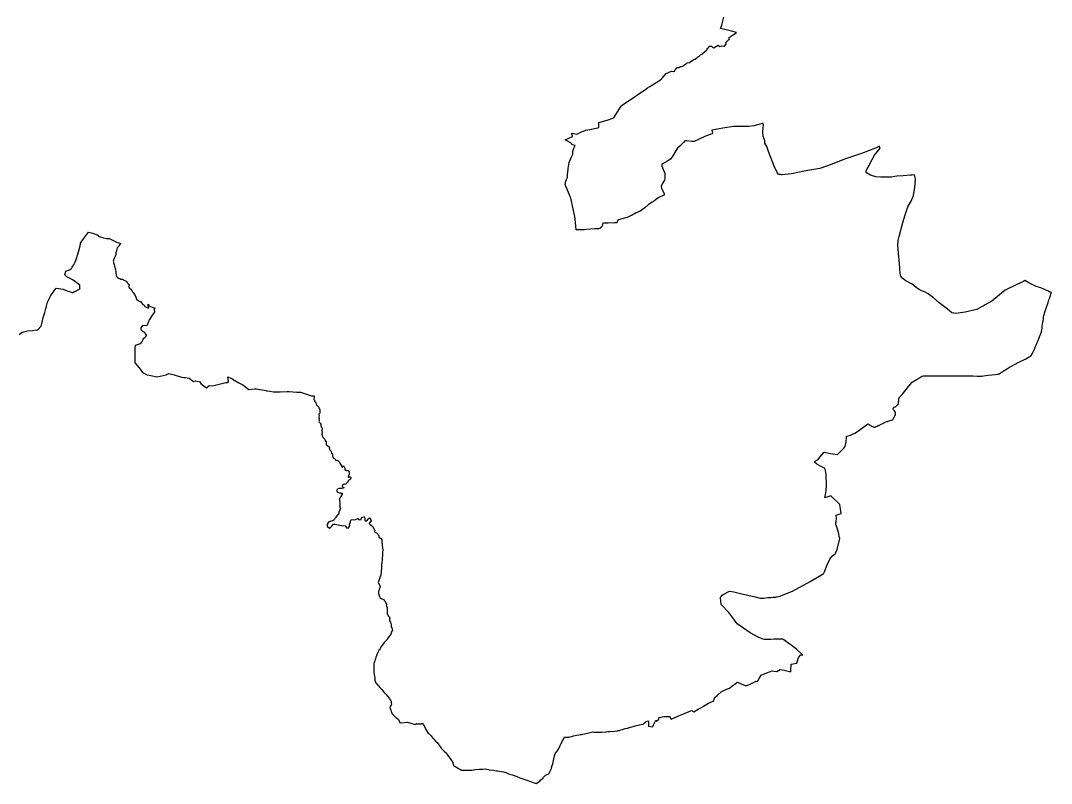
# Model space of a CAD drawing. Header units: metres. Extents: x 0 to 561379, y 0 to 4092696.
# Drawn here: x 374771 to 415268, y 1725605 to 1755572 of the extents above; entities that cross this region are included whole.
import ezdxf

# ---------------------------------------------------------------- set-up
doc = ezdxf.new("R2010")
doc.units = ezdxf.units.M
doc.layers.add('DISTRICT BOUNDRY', color=86, linetype='Continuous')

msp = doc.modelspace()

# ---------------------------------------------------------------- linework, layer by layer
at = {"layer": 'DISTRICT BOUNDRY'}
msp.add_polyline3d([(374720, 1743240, 0), (374830, 1743333, 0), (374941, 1743358, 0), (375041, 1743380, 0), (375239, 1743401, 0), (375405, 1743419, 0), (375447, 1743424, 0), (375578, 1743568, 0), (375616, 1743721, 0), (375656, 1743905, 0), (375717, 1744103, 0), (375761, 1744258, 0), (375789, 1744358, 0), (375831, 1744513, 0), (375916, 1744698, 0), (375959, 1744771, 0), (376009, 1744851, 0), (376167, 1745065, 0), (376258, 1745054, 0), (376449, 1745015, 0), (376594, 1744962, 0), (376802, 1744886, 0), (376824, 1744896, 0), (376861, 1744915, 0), (376949, 1744961, 0), (377059, 1745014, 0), (377091, 1745030, 0), (377105, 1745037, 0), (377100, 1745065, 0), (377103, 1745172, 0), (376975, 1745275, 0), (376912, 1745322, 0), (376806, 1745388, 0), (376716, 1745437, 0), (376586, 1745503, 0), (376547, 1745542, 0), (376508, 1745580, 0), (376548, 1745724, 0), (376694, 1745785, 0), (376769, 1745838, 0), (376802, 1745888, 0), (376858, 1745974, 0), (376875, 1746003, 0), (376911, 1746077, 0), (376964, 1746228, 0), (377000, 1746352, 0), (377056, 1746524, 0), (377107, 1746727, 0), (377113, 1746746, 0), (377117, 1746759, 0), (377120, 1746771, 0), (377126, 1746825, 0), (377239, 1746993, 0), (377443, 1747258, 0), (377503, 1747254, 0), (377610, 1747221, 0), (377772, 1747159, 0), (377786, 1747153, 0), (377832, 1747132, 0), (377825, 1747116, 0), (377823, 1747111, 0), (377821, 1747104, 0), (378031, 1747044, 0), (378149, 1747018, 0), (378265, 1747008, 0), (378274, 1747003, 0), (378335, 1746974, 0), (378395, 1746942, 0), (378539, 1746871, 0), (378663, 1746827, 0), (378704, 1746810, 0), (378689, 1746795, 0), (378673, 1746770, 0), (378648, 1746743, 0), (378642, 1746729, 0), (378624, 1746709, 0), (378568, 1746648, 0), (378553, 1746591, 0), (378522, 1746479, 0), (378515, 1746465, 0), (378511, 1746411, 0), (378511, 1746406, 0), (378506, 1746385, 0), (378449, 1746229, 0), (378412, 1746126, 0), (378419, 1746097, 0), (378422, 1746031, 0), (378436, 1746026, 0), (378443, 1746008, 0), (378465, 1745921, 0), (378474, 1745888, 0), (378492, 1745824, 0), (378494, 1745806, 0), (378514, 1745704, 0), (378511, 1745656, 0), (378517, 1745645, 0), (378528, 1745573, 0), (378532, 1745543, 0), (378543, 1745518, 0), (378554, 1745505, 0), (378561, 1745502, 0), (378583, 1745485, 0), (378617, 1745459, 0), (378656, 1745440, 0), (378661, 1745436, 0), (378667, 1745432, 0), (378672, 1745429, 0), (378678, 1745425, 0), (378685, 1745421, 0), (378690, 1745418, 0), (378695, 1745416, 0), (378700, 1745414, 0), (378705, 1745413, 0), (378710, 1745412, 0), (378715, 1745411, 0), (378720, 1745410, 0), (378726, 1745410, 0), (378731, 1745411, 0), (378736, 1745411, 0), (378741, 1745413, 0), (378746, 1745414, 0), (378751, 1745416, 0), (378756, 1745418, 0), (378760, 1745420, 0), (378765, 1745423, 0), (378785, 1745399, 0), (378789, 1745395, 0), (378795, 1745391, 0), (378797, 1745390, 0), (378808, 1745390, 0), (378845, 1745374, 0), (378862, 1745365, 0), (378947, 1745317, 0), (378949, 1745303, 0), (378951, 1745282, 0), (378953, 1745278, 0), (378968, 1745266, 0), (378981, 1745252, 0), (378999, 1745228, 0), (379000, 1745226, 0), (379030, 1745203, 0), (379031, 1745176, 0), (379026, 1745142, 0), (379023, 1745112, 0), (379021, 1745100, 0), (379052, 1745067, 0), (379056, 1745062, 0), (379101, 1745016, 0), (379136, 1744967, 0), (379167, 1744919, 0), (379190, 1744884, 0), (379270, 1744769, 0), (379336, 1744601, 0), (379454, 1744535, 0), (379482, 1744536, 0), (379575, 1744424, 0), (379625, 1744397, 0), (379649, 1744336, 0), (379726, 1744298, 0), (379803, 1744273, 0), (379774, 1744409, 0), (379802, 1744437, 0), (379799, 1744376, 0), (379870, 1744346, 0), (379941, 1744316, 0), (379962, 1744293, 0), (379980, 1744295, 0), (379984, 1744295, 0), (380006, 1744289, 0), (380007, 1744289, 0), (380013, 1744290, 0), (380026, 1744292, 0), (380035, 1744294, 0), (380039, 1744291, 0), (380015, 1744205, 0), (380026, 1744150, 0), (380026, 1744148, 0), (380027, 1744146, 0), (380033, 1744134, 0), (380038, 1744125, 0), (380035, 1744122, 0), (379975, 1744048, 0), (379941, 1744005, 0), (379859, 1743867, 0), (379835, 1743833, 0), (379827, 1743820, 0), (379815, 1743791, 0), (379807, 1743770, 0), (379784, 1743714, 0), (379742, 1743602, 0), (379713, 1743576, 0), (379557, 1743595, 0), (379529, 1743560, 0), (379496, 1743502, 0), (379492, 1743435, 0), (379528, 1743404, 0), (379564, 1743373, 0), (379634, 1743335, 0), (379662, 1743268, 0), (379679, 1743269, 0), (379689, 1743270, 0), (379698, 1743226, 0), (379700, 1743217, 0), (379703, 1743197, 0), (379702, 1743195, 0), (379677, 1743156, 0), (379646, 1743106, 0), (379591, 1743075, 0), (379576, 1743030, 0), (379548, 1742974, 0), (379465, 1742869, 0), (379278, 1742808, 0), (379263, 1742718, 0), (379260, 1742705, 0), (379262, 1742588, 0), (379257, 1742562, 0), (379261, 1742491, 0), (379264, 1742435, 0), (379260, 1742289, 0), (379256, 1742172, 0), (379255, 1742122, 0), (379267, 1742110, 0), (379417, 1741942, 0), (379463, 1741877, 0), (379555, 1741745, 0), (379739, 1741651, 0), (379888, 1741624, 0), (380132, 1741577, 0), (380488, 1741652, 0), (380594, 1741712, 0), (380803, 1741653, 0), (381047, 1741581, 0), (381122, 1741565, 0), (381183, 1741551, 0), (381200, 1741557, 0), (381234, 1741548, 0), (381394, 1741525, 0), (381565, 1741399, 0), (381657, 1741414, 0), (381708, 1741410, 0), (381818, 1741375, 0), (381851, 1741311, 0), (382041, 1741171, 0), (382068, 1741147, 0), (382183, 1741234, 0), (382301, 1741220, 0), (382416, 1741247, 0), (382621, 1741297, 0), (382831, 1741361, 0), (382906, 1741360, 0), (382937, 1741395, 0), (382906, 1741582, 0), (382945, 1741559, 0), (383002, 1741537, 0), (383034, 1741524, 0), (383083, 1741502, 0), (383096, 1741495, 0), (383203, 1741425, 0), (383216, 1741415, 0), (383345, 1741335, 0), (383506, 1741257, 0), (383567, 1741207, 0), (383741, 1741077, 0), (383958, 1741100, 0), (384035, 1741105, 0), (384170, 1741083, 0), (384435, 1741034, 0), (384436, 1741033, 0), (384559, 1741009, 0), (384702, 1740984, 0), (384935, 1740984, 0), (384966, 1740982, 0), (385245, 1740999, 0), (385300, 1740999, 0), (385320, 1741003, 0), (385624, 1740980, 0), (385763, 1740972, 0), (385930, 1740919, 0), (386197, 1740826, 0), (386303, 1740830, 0), (386299, 1740804, 0), (386298, 1740792, 0), (386290, 1740693, 0), (386308, 1740669, 0), (386316, 1740659, 0), (386321, 1740624, 0), (386352, 1740592, 0), (386365, 1740552, 0), (386380, 1740503, 0), (386400, 1740482, 0), (386466, 1740410, 0), (386484, 1740387, 0), (386503, 1740350, 0), (386524, 1740276, 0), (386530, 1740251, 0), (386526, 1740239, 0), (386532, 1740212, 0), (386531, 1740203, 0), (386529, 1740154, 0), (386505, 1740120, 0), (386494, 1740106, 0), (386498, 1740039, 0), (386492, 1740006, 0), (386498, 1739966, 0), (386504, 1739950, 0), (386492, 1739914, 0), (386496, 1739904, 0), (386496, 1739893, 0), (386495, 1739867, 0), (386491, 1739821, 0), (386505, 1739798, 0), (386539, 1739762, 0), (386560, 1739723, 0), (386568, 1739671, 0), (386574, 1739625, 0), (386577, 1739612, 0), (386612, 1739585, 0), (386621, 1739529, 0), (386614, 1739511, 0), (386602, 1739502, 0), (386605, 1739446, 0), (386613, 1739413, 0), (386622, 1739396, 0), (386606, 1739331, 0), (386618, 1739264, 0), (386657, 1739185, 0), (386675, 1739175, 0), (386685, 1739169, 0), (386714, 1739146, 0), (386718, 1739113, 0), (386737, 1739072, 0), (386759, 1739042, 0), (386776, 1739035, 0), (386775, 1739008, 0), (386778, 1738992, 0), (386781, 1738946, 0), (386779, 1738934, 0), (386777, 1738913, 0), (386805, 1738890, 0), (386852, 1738854, 0), (386872, 1738845, 0), (386897, 1738825, 0), (386903, 1738795, 0), (386890, 1738764, 0), (386902, 1738752, 0), (386911, 1738723, 0), (386935, 1738694, 0), (386960, 1738675, 0), (386976, 1738639, 0), (386979, 1738577, 0), (387036, 1738517, 0), (387029, 1738505, 0), (387028, 1738476, 0), (387027, 1738465, 0), (387065, 1738378, 0), (387067, 1738377, 0), (387112, 1738371, 0), (387156, 1738296, 0), (387174, 1738286, 0), (387221, 1738303, 0), (387302, 1738227, 0), (387309, 1738188, 0), (387366, 1738107, 0), (387368, 1738096, 0), (387389, 1738052, 0), (387403, 1738023, 0), (387417, 1738025, 0), (387435, 1738039, 0), (387449, 1738077, 0), (387458, 1738075, 0), (387473, 1738058, 0), (387484, 1738042, 0), (387501, 1738023, 0), (387498, 1738013, 0), (387505, 1737985, 0), (387507, 1737958, 0), (387515, 1737930, 0), (387527, 1737905, 0), (387547, 1737906, 0), (387556, 1737904, 0), (387575, 1737898, 0), (387589, 1737902, 0), (387603, 1737900, 0), (387616, 1737904, 0), (387653, 1737881, 0), (387676, 1737852, 0), (387681, 1737808, 0), (387679, 1737786, 0), (387677, 1737763, 0), (387675, 1737745, 0), (387665, 1737715, 0), (387650, 1737699, 0), (387645, 1737655, 0), (387643, 1737638, 0), (387671, 1737640, 0), (387679, 1737641, 0), (387690, 1737643, 0), (387714, 1737644, 0), (387738, 1737639, 0), (387743, 1737627, 0), (387745, 1737623, 0), (387744, 1737618, 0), (387741, 1737607, 0), (387739, 1737597, 0), (387735, 1737578, 0), (387731, 1737562, 0), (387709, 1737544, 0), (387678, 1737520, 0), (387673, 1737516, 0), (387645, 1737499, 0), (387636, 1737480, 0), (387633, 1737465, 0), (387632, 1737459, 0), (387625, 1737434, 0), (387604, 1737421, 0), (387592, 1737404, 0), (387578, 1737383, 0), (387560, 1737364, 0), (387557, 1737363, 0), (387532, 1737355, 0), (387511, 1737365, 0), (387495, 1737365, 0), (387459, 1737347, 0), (387456, 1737344, 0), (387406, 1737310, 0), (387405, 1737291, 0), (387410, 1737274, 0), (387416, 1737270, 0), (387422, 1737266, 0), (387424, 1737264, 0), (387446, 1737246, 0), (387473, 1737224, 0), (387472, 1737215, 0), (387448, 1737209, 0), (387422, 1737201, 0), (387411, 1737198, 0), (387383, 1737194, 0), (387379, 1737194, 0), (387377, 1737194, 0), (387342, 1737192, 0), (387281, 1737191, 0), (387226, 1737158, 0), (387210, 1737152, 0), (387189, 1737119, 0), (387189, 1737105, 0), (387189, 1737094, 0), (387208, 1737061, 0), (387220, 1737052, 0), (387304, 1737015, 0), (387309, 1737015, 0), (387327, 1737016, 0), (387338, 1737017, 0), (387358, 1737012, 0), (387382, 1737005, 0), (387387, 1737002, 0), (387389, 1737001, 0), (387415, 1736988, 0), (387332, 1736841, 0), (387297, 1736778, 0), (387305, 1736707, 0), (387309, 1736676, 0), (387319, 1736548, 0), (387311, 1736507, 0), (387314, 1736455, 0), (387332, 1736427, 0), (387335, 1736423, 0), (387311, 1736348, 0), (387307, 1736323, 0), (387297, 1736312, 0), (387278, 1736256, 0), (387275, 1736224, 0), (387268, 1736210, 0), (387246, 1736172, 0), (387225, 1736154, 0), (387216, 1736133, 0), (387206, 1736123, 0), (387190, 1736114, 0), (387164, 1736082, 0), (387159, 1736075, 0), (387152, 1736055, 0), (387117, 1736009, 0), (387097, 1735982, 0), (387075, 1735953, 0), (387072, 1735952, 0), (387042, 1735927, 0), (387019, 1735914, 0), (387009, 1735916, 0), (386947, 1735889, 0), (386922, 1735898, 0), (386861, 1735868, 0), (386845, 1735825, 0), (386839, 1735806, 0), (386813, 1735791, 0), (386817, 1735756, 0), (386820, 1735732, 0), (386810, 1735695, 0), (386884, 1735653, 0), (386913, 1735621, 0), (386984, 1735699, 0), (387065, 1735788, 0), (387112, 1735790, 0), (387241, 1735765, 0), (387372, 1735730, 0), (387419, 1735721, 0), (387471, 1735735, 0), (387521, 1735723, 0), (387533, 1735706, 0), (387577, 1735640, 0), (387649, 1735637, 0), (387654, 1735645, 0), (387704, 1735721, 0), (387686, 1735789, 0), (387716, 1735833, 0), (387735, 1735897, 0), (387748, 1735948, 0), (387802, 1735977, 0), (387907, 1735958, 0), (387928, 1735970, 0), (387993, 1736001, 0), (388011, 1736016, 0), (388027, 1736010, 0), (388061, 1735953, 0), (388147, 1735975, 0), (388159, 1736032, 0), (388157, 1736056, 0), (388250, 1736082, 0), (388288, 1736061, 0), (388295, 1736015, 0), (388301, 1735959, 0), (388307, 1735918, 0), (388373, 1735918, 0), (388432, 1735984, 0), (388450, 1736007, 0), (388476, 1736032, 0), (388508, 1736024, 0), (388539, 1735926, 0), (388471, 1735831, 0), (388461, 1735814, 0), (388501, 1735782, 0), (388553, 1735742, 0), (388595, 1735704, 0), (388608, 1735693, 0), (388626, 1735652, 0), (388671, 1735565, 0), (388683, 1735545, 0), (388676, 1735482, 0), (388721, 1735467, 0), (388777, 1735440, 0), (388808, 1735389, 0), (388843, 1735346, 0), (388843, 1735345, 0), (388850, 1735335, 0), (388843, 1735320, 0), (388846, 1735274, 0), (388858, 1735265, 0), (388871, 1735260, 0), (388877, 1735257, 0), (388879, 1735257, 0), (388893, 1735254, 0), (388912, 1735244, 0), (388913, 1735243, 0), (388927, 1735234, 0), (388935, 1735233, 0), (388942, 1735226, 0), (388946, 1735212, 0), (388953, 1735188, 0), (388958, 1735174, 0), (388962, 1735129, 0), (388965, 1735092, 0), (388965, 1735089, 0), (388969, 1735038, 0), (388971, 1735025, 0), (388976, 1734969, 0), (388988, 1734858, 0), (388996, 1734778, 0), (388998, 1734749, 0), (388997, 1734732, 0), (388994, 1734714, 0), (388989, 1734652, 0), (388984, 1734548, 0), (388980, 1734467, 0), (388977, 1734462, 0), (388971, 1734384, 0), (388964, 1734277, 0), (388962, 1734262, 0), (388956, 1734211, 0), (388955, 1734192, 0), (388949, 1734104, 0), (388946, 1734062, 0), (388947, 1734042, 0), (388945, 1734003, 0), (388943, 1733985, 0), (388938, 1733924, 0), (388935, 1733895, 0), (388924, 1733821, 0), (388920, 1733796, 0), (388917, 1733767, 0), (388910, 1733750, 0), (388897, 1733749, 0), (388888, 1733710, 0), (388878, 1733677, 0), (388849, 1733580, 0), (388823, 1733491, 0), (388865, 1733404, 0), (388903, 1733331, 0), (388884, 1733288, 0), (388862, 1733230, 0), (388864, 1733206, 0), (388844, 1733175, 0), (388838, 1733162, 0), (388834, 1733146, 0), (388830, 1733135, 0), (388828, 1733130, 0), (388830, 1733104, 0), (388832, 1733092, 0), (388833, 1733065, 0), (388859, 1732991, 0), (388862, 1732979, 0), (388901, 1732891, 0), (388937, 1732873, 0), (389059, 1732810, 0), (389061, 1732806, 0), (389078, 1732776, 0), (389139, 1732656, 0), (389141, 1732655, 0), (389143, 1732654, 0), (389149, 1732650, 0), (389151, 1732647, 0), (389155, 1732640, 0), (389150, 1732626, 0), (389139, 1732588, 0), (389142, 1732580, 0), (389158, 1732540, 0), (389176, 1732496, 0), (389173, 1732463, 0), (389169, 1732451, 0), (389169, 1732360, 0), (389172, 1732319, 0), (389173, 1732313, 0), (389176, 1732281, 0), (389175, 1732265, 0), (389224, 1732180, 0), (389264, 1732140, 0), (389290, 1732115, 0), (389280, 1732096, 0), (389260, 1732057, 0), (389270, 1731985, 0), (389297, 1731937, 0), (389328, 1731829, 0), (389330, 1731756, 0), (389352, 1731713, 0), (389375, 1731672, 0), (389376, 1731624, 0), (389359, 1731586, 0), (389341, 1731546, 0), (389313, 1731484, 0), (389317, 1731460, 0), (389278, 1731411, 0), (389250, 1731372, 0), (389204, 1731306, 0), (389187, 1731284, 0), (389179, 1731276, 0), (389072, 1731152, 0), (389061, 1731138, 0), (388912, 1730942, 0), (388867, 1730842, 0), (388849, 1730840, 0), (388836, 1730806, 0), (388816, 1730766, 0), (388808, 1730751, 0), (388785, 1730694, 0), (388737, 1730582, 0), (388732, 1730565, 0), (388715, 1730509, 0), (388709, 1730487, 0), (388687, 1730432, 0), (388682, 1730420, 0), (388686, 1730420, 0), (388672, 1730379, 0), (388651, 1730319, 0), (388649, 1730298, 0), (388647, 1730213, 0), (388647, 1730166, 0), (388646, 1730161, 0), (388647, 1730099, 0), (388646, 1730056, 0), (388646, 1730002, 0), (388651, 1729973, 0), (388691, 1729725, 0), (388689, 1729723, 0), (388692, 1729662, 0), (388713, 1729586, 0), (388717, 1729573, 0), (388738, 1729546, 0), (388791, 1729478, 0), (388818, 1729448, 0), (388879, 1729378, 0), (388959, 1729293, 0), (389042, 1729194, 0), (389134, 1729097, 0), (389186, 1729037, 0), (389247, 1728954, 0), (389248, 1728951, 0), (389265, 1728924, 0), (389305, 1728873, 0), (389316, 1728865, 0), (389323, 1728833, 0), (389323, 1728830, 0), (389329, 1728800, 0), (389330, 1728794, 0), (389333, 1728770, 0), (389340, 1728708, 0), (389340, 1728707, 0), (389281, 1728589, 0), (389282, 1728584, 0), (389293, 1728551, 0), (389318, 1728477, 0), (389335, 1728427, 0), (389364, 1728341, 0), (389368, 1728337, 0), (389378, 1728327, 0), (389435, 1728273, 0), (389499, 1728210, 0), (389518, 1728191, 0), (389533, 1728180, 0), (389608, 1728134, 0), (389653, 1728037, 0), (389676, 1727989, 0), (389681, 1727989, 0), (389694, 1727987, 0), (389972, 1728007, 0), (390228, 1727936, 0), (390295, 1727919, 0), (390297, 1727924, 0), (390307, 1727955, 0), (390325, 1727954, 0), (390344, 1727949, 0), (390364, 1727943, 0), (390369, 1727942, 0), (390400, 1727945, 0), (390417, 1727946, 0), (390461, 1727948, 0), (390469, 1727949, 0), (390476, 1727949, 0), (390503, 1727950, 0), (390519, 1727951, 0), (390562, 1727953, 0), (390596, 1727900, 0), (390662, 1727787, 0), (390679, 1727751, 0), (390693, 1727726, 0), (390693, 1727726, 0), (390717, 1727679, 0), (390725, 1727659, 0), (390729, 1727653, 0), (390752, 1727617, 0), (390758, 1727612, 0), (390786, 1727584, 0), (390787, 1727583, 0), (390820, 1727550, 0), (390846, 1727524, 0), (390870, 1727496, 0), (390896, 1727468, 0), (390932, 1727428, 0), (390958, 1727401, 0), (390959, 1727399, 0), (390971, 1727387, 0), (390991, 1727363, 0), (391010, 1727340, 0), (391010, 1727340, 0), (391027, 1727322, 0), (391029, 1727321, 0), (391076, 1727269, 0), (391123, 1727221, 0), (391132, 1727212, 0), (391134, 1727210, 0), (391203, 1727120, 0), (391214, 1727104, 0), (391227, 1727087, 0), (391228, 1727085, 0), (391296, 1726990, 0), (391390, 1726894, 0), (391409, 1726877, 0), (391411, 1726875, 0), (391500, 1726793, 0), (391534, 1726744, 0), (391586, 1726667, 0), (391598, 1726649, 0), (391633, 1726600, 0), (391646, 1726580, 0), (391751, 1726430, 0), (391754, 1726417, 0), (391783, 1726300, 0), (391842, 1726267, 0), (391871, 1726252, 0), (392087, 1726122, 0), (392223, 1726125, 0), (392337, 1726125, 0), (392445, 1726127, 0), (392447, 1726127, 0), (392505, 1726130, 0), (392560, 1726139, 0), (392577, 1726142, 0), (392648, 1726146, 0), (392788, 1726158, 0), (392808, 1726159, 0), (392868, 1726164, 0), (392936, 1726168, 0), (393021, 1726173, 0), (393153, 1726145, 0), (393181, 1726142, 0), (393354, 1726120, 0), (393403, 1726113, 0), (393468, 1726102, 0), (393507, 1726095, 0), (393578, 1726084, 0), (393667, 1726072, 0), (393746, 1726061, 0), (393785, 1726051, 0), (393797, 1726049, 0), (393806, 1726048, 0), (393830, 1726029, 0), (393916, 1725997, 0), (393985, 1725972, 0), (394082, 1725936, 0), (394237, 1725882, 0), (394382, 1725824, 0), (394501, 1725780, 0), (394695, 1725713, 0), (394768, 1725691, 0), (395026, 1725605, 0), (395089, 1725643, 0), (395165, 1725690, 0), (395202, 1725729, 0), (395296, 1725825, 0), (395311, 1725844, 0), (395365, 1725899, 0), (395392, 1725926, 0), (395416, 1725940, 0), (395453, 1725954, 0), (395503, 1725966, 0), (395522, 1725974, 0), (395575, 1726090, 0), (395623, 1726195, 0), (395632, 1726214, 0), (395658, 1726306, 0), (395675, 1726379, 0), (395692, 1726435, 0), (395719, 1726567, 0), (395748, 1726685, 0), (395773, 1726780, 0), (395789, 1726794, 0), (395817, 1726825, 0), (395850, 1726871, 0), (395872, 1726904, 0), (395901, 1726951, 0), (395971, 1727089, 0), (395985, 1727120, 0), (396010, 1727170, 0), (396032, 1727216, 0), (396043, 1727250, 0), (396054, 1727274, 0), (396062, 1727286, 0), (396064, 1727287, 0), (396060, 1727292, 0), (396067, 1727302, 0), (396094, 1727329, 0), (396097, 1727334, 0), (396103, 1727340, 0), (396145, 1727428, 0), (396175, 1727425, 0), (396200, 1727423, 0), (396294, 1727419, 0), (396323, 1727422, 0), (396493, 1727467, 0), (396620, 1727502, 0), (396698, 1727518, 0), (396769, 1727527, 0), (396810, 1727531, 0), (396975, 1727561, 0), (397047, 1727582, 0), (397196, 1727622, 0), (397248, 1727633, 0), (397294, 1727618, 0), (397318, 1727612, 0), (397333, 1727612, 0), (397424, 1727613, 0), (397474, 1727614, 0), (397477, 1727614, 0), (397548, 1727618, 0), (397607, 1727621, 0), (397756, 1727629, 0), (397758, 1727630, 0), (397779, 1727631, 0), (397859, 1727639, 0), (397926, 1727645, 0), (398122, 1727662, 0), (398201, 1727668, 0), (398230, 1727669, 0), (398240, 1727671, 0), (398259, 1727678, 0), (398280, 1727686, 0), (398287, 1727689, 0), (398356, 1727709, 0), (398418, 1727726, 0), (398478, 1727744, 0), (398489, 1727747, 0), (398521, 1727755, 0), (398599, 1727774, 0), (398626, 1727780, 0), (398678, 1727796, 0), (398692, 1727799, 0), (398729, 1727811, 0), (398786, 1727829, 0), (398842, 1727845, 0), (398917, 1727862, 0), (398963, 1727873, 0), (399077, 1727899, 0), (399084, 1727901, 0), (399229, 1727935, 0), (399267, 1727965, 0), (399339, 1728025, 0), (399353, 1728038, 0), (399413, 1728068, 0), (399437, 1728026, 0), (399437, 1727891, 0), (399436, 1727863, 0), (399434, 1727855, 0), (399579, 1727830, 0), (399606, 1727837, 0), (399638, 1727906, 0), (399722, 1728084, 0), (399755, 1728055, 0), (399842, 1728132, 0), (399846, 1728184, 0), (399859, 1728194, 0), (400043, 1728227, 0), (400267, 1728227, 0), (400324, 1728134, 0), (400476, 1728196, 0), (400663, 1728275, 0), (400783, 1728326, 0), (401129, 1728468, 0), (401224, 1728417, 0), (401397, 1728522, 0), (401568, 1728616, 0), (401602, 1728632, 0), (401796, 1728760, 0), (401979, 1728839, 0), (402003, 1728848, 0), (402034, 1728964, 0), (402131, 1729061, 0), (402296, 1729208, 0), (402510, 1729303, 0), (402619, 1729352, 0), (402712, 1729418, 0), (402831, 1729505, 0), (402923, 1729584, 0), (402961, 1729567, 0), (403060, 1729525, 0), (403203, 1729470, 0), (403270, 1729433, 0), (403295, 1729444, 0), (403404, 1729490, 0), (403614, 1729596, 0), (403651, 1729617, 0), (403721, 1729610, 0), (403788, 1729721, 0), (403869, 1729853, 0), (404092, 1729944, 0), (404294, 1730029, 0), (404371, 1730016, 0), (404475, 1730000, 0), (404617, 1730079, 0), (404765, 1730056, 0), (405025, 1729991, 0), (405027, 1730031, 0), (405050, 1730285, 0), (405267, 1730327, 0), (405298, 1730426, 0), (405335, 1730545, 0), (405423, 1730655, 0), (405497, 1730642, 0), (405248, 1730877, 0), (405046, 1731029, 0), (404715, 1731271, 0), (404370, 1731269, 0), (404242, 1731264, 0), (404121, 1731258, 0), (404060, 1731252, 0), (403997, 1731254, 0), (403994, 1731254, 0), (403938, 1731265, 0), (403904, 1731279, 0), (403743, 1731353, 0), (403437, 1731521, 0), (403132, 1731733, 0), (402926, 1731875, 0), (402791, 1732060, 0), (402599, 1732314, 0), (402291, 1732636, 0), (402269, 1732893, 0), (402272, 1732910, 0), (402273, 1732917, 0), (402295, 1732946, 0), (402340, 1732996, 0), (402397, 1733034, 0), (402624, 1733154, 0), (402791, 1733126, 0), (403112, 1733056, 0), (403632, 1732928, 0), (403771, 1732893, 0), (403829, 1732883, 0), (403885, 1732878, 0), (403967, 1732885, 0), (404031, 1732891, 0), (404125, 1732903, 0), (404251, 1732911, 0), (404343, 1732915, 0), (404385, 1732919, 0), (404443, 1732924, 0), (404486, 1732930, 0), (404497, 1732932, 0), (404606, 1732961, 0), (404728, 1733010, 0), (405098, 1733158, 0), (405790, 1733532, 0), (406304, 1733833, 0), (406315, 1733839, 0), (406335, 1733884, 0), (406490, 1734257, 0), (406558, 1734397, 0), (406566, 1734412, 0), (406662, 1734539, 0), (406768, 1734618, 0), (406770, 1734621, 0), (406791, 1734648, 0), (406849, 1734795, 0), (406953, 1735227, 0), (406932, 1735302, 0), (406911, 1735409, 0), (406877, 1735558, 0), (406825, 1735710, 0), (406805, 1735782, 0), (406799, 1735832, 0), (406803, 1735864, 0), (406807, 1735884, 0), (406818, 1735939, 0), (406824, 1735985, 0), (406821, 1736048, 0), (406816, 1736107, 0), (406813, 1736136, 0), (406976, 1736197, 0), (407006, 1736208, 0), (406993, 1736301, 0), (406957, 1736564, 0), (406933, 1736592, 0), (406603, 1736903, 0), (406371, 1736825, 0), (406391, 1736946, 0), (406419, 1737118, 0), (406428, 1737313, 0), (406417, 1737710, 0), (406404, 1737834, 0), (406368, 1737987, 0), (406329, 1738004, 0), (406166, 1738075, 0), (406051, 1738145, 0), (405966, 1738223, 0), (405947, 1738240, 0), (405966, 1738246, 0), (405967, 1738247, 0), (406099, 1738327, 0), (406172, 1738416, 0), (406340, 1738612, 0), (406587, 1738570, 0), (406869, 1738526, 0), (406950, 1738611, 0), (407052, 1738714, 0), (407116, 1738779, 0), (407127, 1738790, 0), (407160, 1738852, 0), (407181, 1738910, 0), (407189, 1738955, 0), (407201, 1739026, 0), (407212, 1739207, 0), (407214, 1739240, 0), (407290, 1739259, 0), (407371, 1739288, 0), (407451, 1739322, 0), (407551, 1739367, 0), (407608, 1739403, 0), (407699, 1739464, 0), (408057, 1739732, 0), (408061, 1739735, 0), (408086, 1739720, 0), (408099, 1739713, 0), (408105, 1739709, 0), (408194, 1739656, 0), (408286, 1739602, 0), (408292, 1739598, 0), (408293, 1739597, 0), (408293, 1739597, 0), (408295, 1739598, 0), (408317, 1739603, 0), (408320, 1739603, 0), (408324, 1739604, 0), (408349, 1739610, 0), (408362, 1739613, 0), (408369, 1739616, 0), (408376, 1739620, 0), (408385, 1739624, 0), (408418, 1739640, 0), (408419, 1739640, 0), (408467, 1739663, 0), (408482, 1739670, 0), (408484, 1739671, 0), (408578, 1739715, 0), (408584, 1739718, 0), (408641, 1739745, 0), (408693, 1739783, 0), (408694, 1739784, 0), (408703, 1739788, 0), (408732, 1739802, 0), (408808, 1739816, 0), (408815, 1739818, 0), (408831, 1739823, 0), (408844, 1739827, 0), (408860, 1739832, 0), (408930, 1739857, 0), (409034, 1739893, 0), (409040, 1739895, 0), (409048, 1739910, 0), (409050, 1739914, 0), (409096, 1739998, 0), (409121, 1740041, 0), (409123, 1740046, 0), (409141, 1740089, 0), (409147, 1740118, 0), (409145, 1740146, 0), (409140, 1740172, 0), (409135, 1740180, 0), (409124, 1740198, 0), (409098, 1740240, 0), (409080, 1740263, 0), (409067, 1740282, 0), (409056, 1740309, 0), (409053, 1740332, 0), (409054, 1740334, 0), (409056, 1740344, 0), (409067, 1740364, 0), (409088, 1740380, 0), (409121, 1740395, 0), (409142, 1740405, 0), (409167, 1740422, 0), (409204, 1740461, 0), (409220, 1740479, 0), (409235, 1740495, 0), (409255, 1740517, 0), (409260, 1740522, 0), (409265, 1740600, 0), (409266, 1740614, 0), (409271, 1740647, 0), (409275, 1740689, 0), (409278, 1740709, 0), (409278, 1740710, 0), (409279, 1740711, 0), (409280, 1740721, 0), (409288, 1740745, 0), (409293, 1740760, 0), (409298, 1740766, 0), (409318, 1740789, 0), (409403, 1740889, 0), (409563, 1741085, 0), (409660, 1741203, 0), (409793, 1741365, 0), (409999, 1741487, 0), (410001, 1741489, 0), (410017, 1741498, 0), (410019, 1741499, 0), (410142, 1741572, 0), (410181, 1741604, 0), (410228, 1741612, 0), (410300, 1741615, 0), (410396, 1741620, 0), (410553, 1741619, 0), (410640, 1741618, 0), (410870, 1741617, 0), (410909, 1741617, 0), (411150, 1741613, 0), (411174, 1741613, 0), (411242, 1741613, 0), (411496, 1741613, 0), (411578, 1741614, 0), (411784, 1741615, 0), (411856, 1741617, 0), (411928, 1741619, 0), (412113, 1741616, 0), (412187, 1741615, 0), (412355, 1741609, 0), (412368, 1741609, 0), (412497, 1741606, 0), (412525, 1741609, 0), (412693, 1741630, 0), (412777, 1741641, 0), (412928, 1741662, 0), (413071, 1741674, 0), (413135, 1741680, 0), (413177, 1741684, 0), (413203, 1741693, 0), (413210, 1741695, 0), (413372, 1741801, 0), (413544, 1741905, 0), (413588, 1741932, 0), (413963, 1742138, 0), (414265, 1742290, 0), (414456, 1742398, 0), (414473, 1742412, 0), (414479, 1742417, 0), (414514, 1742477, 0), (414600, 1742669, 0), (414613, 1742701, 0), (414632, 1742743, 0), (414664, 1742818, 0), (414712, 1742928, 0), (414731, 1742972, 0), (414761, 1743041, 0), (414763, 1743046, 0), (414832, 1743216, 0), (414838, 1743234, 0), (414876, 1743342, 0), (414883, 1743368, 0), (414897, 1743414, 0), (414905, 1743503, 0), (414910, 1743569, 0), (414933, 1743719, 0), (414939, 1743760, 0), (414952, 1743867, 0), (414963, 1743941, 0), (414972, 1743978, 0), (415004, 1744113, 0), (415035, 1744198, 0), (415076, 1744311, 0), (415136, 1744494, 0), (415170, 1744596, 0), (415206, 1744679, 0), (415212, 1744692, 0), (415261, 1744860, 0), (415268, 1744884, 0), (415217, 1744908, 0), (415150, 1744940, 0), (415094, 1744967, 0), (414852, 1745069, 0), (414665, 1745122, 0), (414384, 1745265, 0), (414226, 1745358, 0), (414176, 1745318, 0), (413914, 1745210, 0), (413452, 1744977, 0), (413234, 1744805, 0), (412932, 1744548, 0), (412660, 1744411, 0), (412591, 1744355, 0), (412526, 1744323, 0), (412334, 1744228, 0), (411877, 1744124, 0), (411511, 1744061, 0), (411362, 1744090, 0), (411281, 1744156, 0), (411175, 1744243, 0), (410863, 1744484, 0), (410631, 1744676, 0), (410423, 1744839, 0), (410280, 1744917, 0), (410109, 1744981, 0), (409961, 1745084, 0), (409792, 1745217, 0), (409555, 1745354, 0), (409396, 1745473, 0), (409384, 1745488, 0), (409350, 1745533, 0), (409348, 1745536, 0), (409347, 1745537, 0), (409322, 1745632, 0), (409318, 1745818, 0), (409317, 1745843, 0), (409317, 1745851, 0), (409282, 1746175, 0), (409272, 1746284, 0), (409231, 1746734, 0), (409250, 1746939, 0), (409290, 1747094, 0), (409434, 1747639, 0), (409518, 1747940, 0), (409633, 1748261, 0), (409725, 1748416, 0), (409754, 1748484, 0), (409849, 1748697, 0), (409899, 1749032, 0), (409928, 1749327, 0), (409918, 1749407, 0), (409884, 1749507, 0), (409798, 1749506, 0), (409715, 1749505, 0), (409451, 1749477, 0), (409198, 1749460, 0), (408969, 1749423, 0), (408678, 1749415, 0), (408569, 1749424, 0), (408375, 1749437, 0), (408166, 1749505, 0), (408006, 1749588, 0), (407996, 1749608, 0), (407996, 1749668, 0), (408036, 1749753, 0), (408104, 1749884, 0), (408135, 1749944, 0), (408323, 1750285, 0), (408536, 1750556, 0), (408532, 1750579, 0), (408521, 1750636, 0), (408520, 1750636, 0), (408357, 1750555, 0), (407805, 1750349, 0), (407141, 1750128, 0), (406649, 1749929, 0), (406167, 1749764, 0), (405625, 1749664, 0), (405056, 1749559, 0), (404692, 1749515, 0), (404680, 1749516, 0), (404670, 1749517, 0), (404631, 1749520, 0), (404578, 1749524, 0), (404533, 1749544, 0), (404488, 1749603, 0), (404382, 1749856, 0), (404149, 1750428, 0), (404087, 1750622, 0), (404014, 1750761, 0), (404008, 1750860, 0), (403987, 1750925, 0), (403942, 1751029, 0), (403935, 1751219, 0), (403952, 1751473, 0), (403946, 1751501, 0), (403938, 1751535, 0), (403937, 1751536, 0), (403937, 1751538, 0), (403867, 1751517, 0), (403584, 1751440, 0), (403379, 1751408, 0), (403145, 1751415, 0), (402776, 1751412, 0), (402360, 1751353, 0), (401932, 1751274, 0), (401958, 1751145, 0), (401938, 1751130, 0), (401684, 1751037, 0), (401401, 1750895, 0), (401238, 1750819, 0), (401143, 1750818, 0), (400948, 1750846, 0), (400863, 1750845, 0), (400816, 1750790, 0), (400683, 1750649, 0), (400579, 1750563, 0), (400486, 1750418, 0), (400397, 1750262, 0), (400304, 1750127, 0), (400205, 1750061, 0), (400011, 1749964, 0), (399962, 1749924, 0), (399962, 1749890, 0), (399962, 1749854, 0), (400075, 1749561, 0), (400087, 1749386, 0), (400072, 1749307, 0), (399979, 1749166, 0), (399935, 1749061, 0), (399956, 1748981, 0), (400042, 1748807, 0), (400050, 1748767, 0), (400061, 1748713, 0), (399903, 1748645, 0), (399847, 1748621, 0), (399713, 1748525, 0), (399708, 1748521, 0), (399701, 1748516, 0), (399641, 1748472, 0), (399589, 1748434, 0), (399446, 1748343, 0), (399292, 1748217, 0), (399109, 1748090, 0), (398935, 1748009, 0), (398774, 1747922, 0), (398757, 1747912, 0), (398633, 1747856, 0), (398404, 1747779, 0), (398255, 1747748, 0), (398230, 1747728, 0), (398211, 1747663, 0), (398207, 1747659, 0), (398185, 1747632, 0), (398176, 1747622, 0), (398106, 1747622, 0), (397852, 1747609, 0), (397648, 1747613, 0), (397614, 1747512, 0), (397545, 1747412, 0), (397480, 1747396, 0), (397326, 1747395, 0), (397161, 1747384, 0), (396996, 1747361, 0), (396922, 1747351, 0), (396598, 1747349, 0), (396587, 1747503, 0), (396543, 1747877, 0), (396483, 1748161, 0), (396481, 1748171, 0), (396392, 1748595, 0), (396326, 1748759, 0), (396167, 1749136, 0), (396186, 1749261, 0), (396254, 1749417, 0), (396263, 1749561, 0), (396272, 1749596, 0), (396286, 1749766, 0), (396328, 1749996, 0), (396416, 1750226, 0), (396470, 1750327, 0), (396469, 1750441, 0), (396510, 1750555, 0), (396521, 1750588, 0), (396558, 1750671, 0), (396561, 1750671, 0), (396454, 1750692, 0), (396433, 1750732, 0), (396395, 1750758, 0), (396168, 1750884, 0), (396278, 1750941, 0), (396456, 1751023, 0), (396448, 1751051, 0), (396426, 1751113, 0), (396422, 1751147, 0), (396622, 1751111, 0), (396759, 1751172, 0), (396975, 1751274, 0), (397129, 1751299, 0), (397451, 1751358, 0), (397492, 1751375, 0), (397492, 1751375, 0), (397485, 1751564, 0), (397820, 1751659, 0), (398080, 1751749, 0), (398226, 1751993, 0), (398317, 1752135, 0), (398379, 1752230, 0), (398380, 1752235, 0), (398797, 1752511, 0), (399098, 1752717, 0), (399276, 1752842, 0), (399395, 1752926, 0), (399491, 1752989, 0), (399950, 1753274, 0), (399949, 1753279, 0), (399948, 1753287, 0), (399973, 1753315, 0), (400131, 1753491, 0), (400344, 1753592, 0), (400426, 1753569, 0), (400441, 1753576, 0), (400451, 1753581, 0), (400458, 1753584, 0), (400480, 1753627, 0), (400507, 1753668, 0), (400556, 1753718, 0), (400572, 1753727, 0), (400592, 1753731, 0), (400596, 1753731, 0), (400644, 1753733, 0), (400654, 1753737, 0), (400674, 1753749, 0), (400700, 1753766, 0), (400710, 1753767, 0), (400716, 1753768, 0), (400728, 1753769, 0), (400736, 1753770, 0), (400783, 1753786, 0), (400811, 1753795, 0), (400813, 1753812, 0), (400948, 1753905, 0), (400964, 1753916, 0), (401048, 1753927, 0), (401105, 1753972, 0), (401113, 1753978, 0), (401124, 1753987, 0), (401131, 1753985, 0), (401155, 1753979, 0), (401154, 1754004, 0), (401166, 1754011, 0), (401181, 1754021, 0), (401223, 1754039, 0), (401269, 1754060, 0), (401381, 1754146, 0), (401431, 1754181, 0), (401478, 1754232, 0), (401530, 1754260, 0), (401735, 1754419, 0), (401742, 1754453, 0), (401745, 1754470, 0), (401815, 1754535, 0), (401826, 1754570, 0), (401865, 1754570, 0), (401911, 1754569, 0), (401961, 1754513, 0), (402009, 1754508, 0), (402107, 1754565, 0), (402173, 1754604, 0), (402245, 1754551, 0), (402310, 1754584, 0), (402429, 1754568, 0), (402488, 1754662, 0), (402488, 1754719, 0), (402522, 1754752, 0), (402587, 1754814, 0), (402603, 1754826, 0), (402623, 1754841, 0), (402624, 1754842, 0), (402625, 1754842, 0), (402614, 1754859, 0), (402598, 1754884, 0), (402587, 1754899, 0), (402619, 1754920, 0), (402658, 1754946, 0), (402778, 1755028, 0), (402800, 1755043, 0), (402891, 1755106, 0), (402704, 1755153, 0), (402390, 1755234, 0), (402274, 1755262, 0), (402315, 1755396, 0), (402328, 1755442, 0), (402345, 1755503, 0), (402403, 1755708, 0)], dxfattribs=at)

doc.saveas('drawing.dxf')
